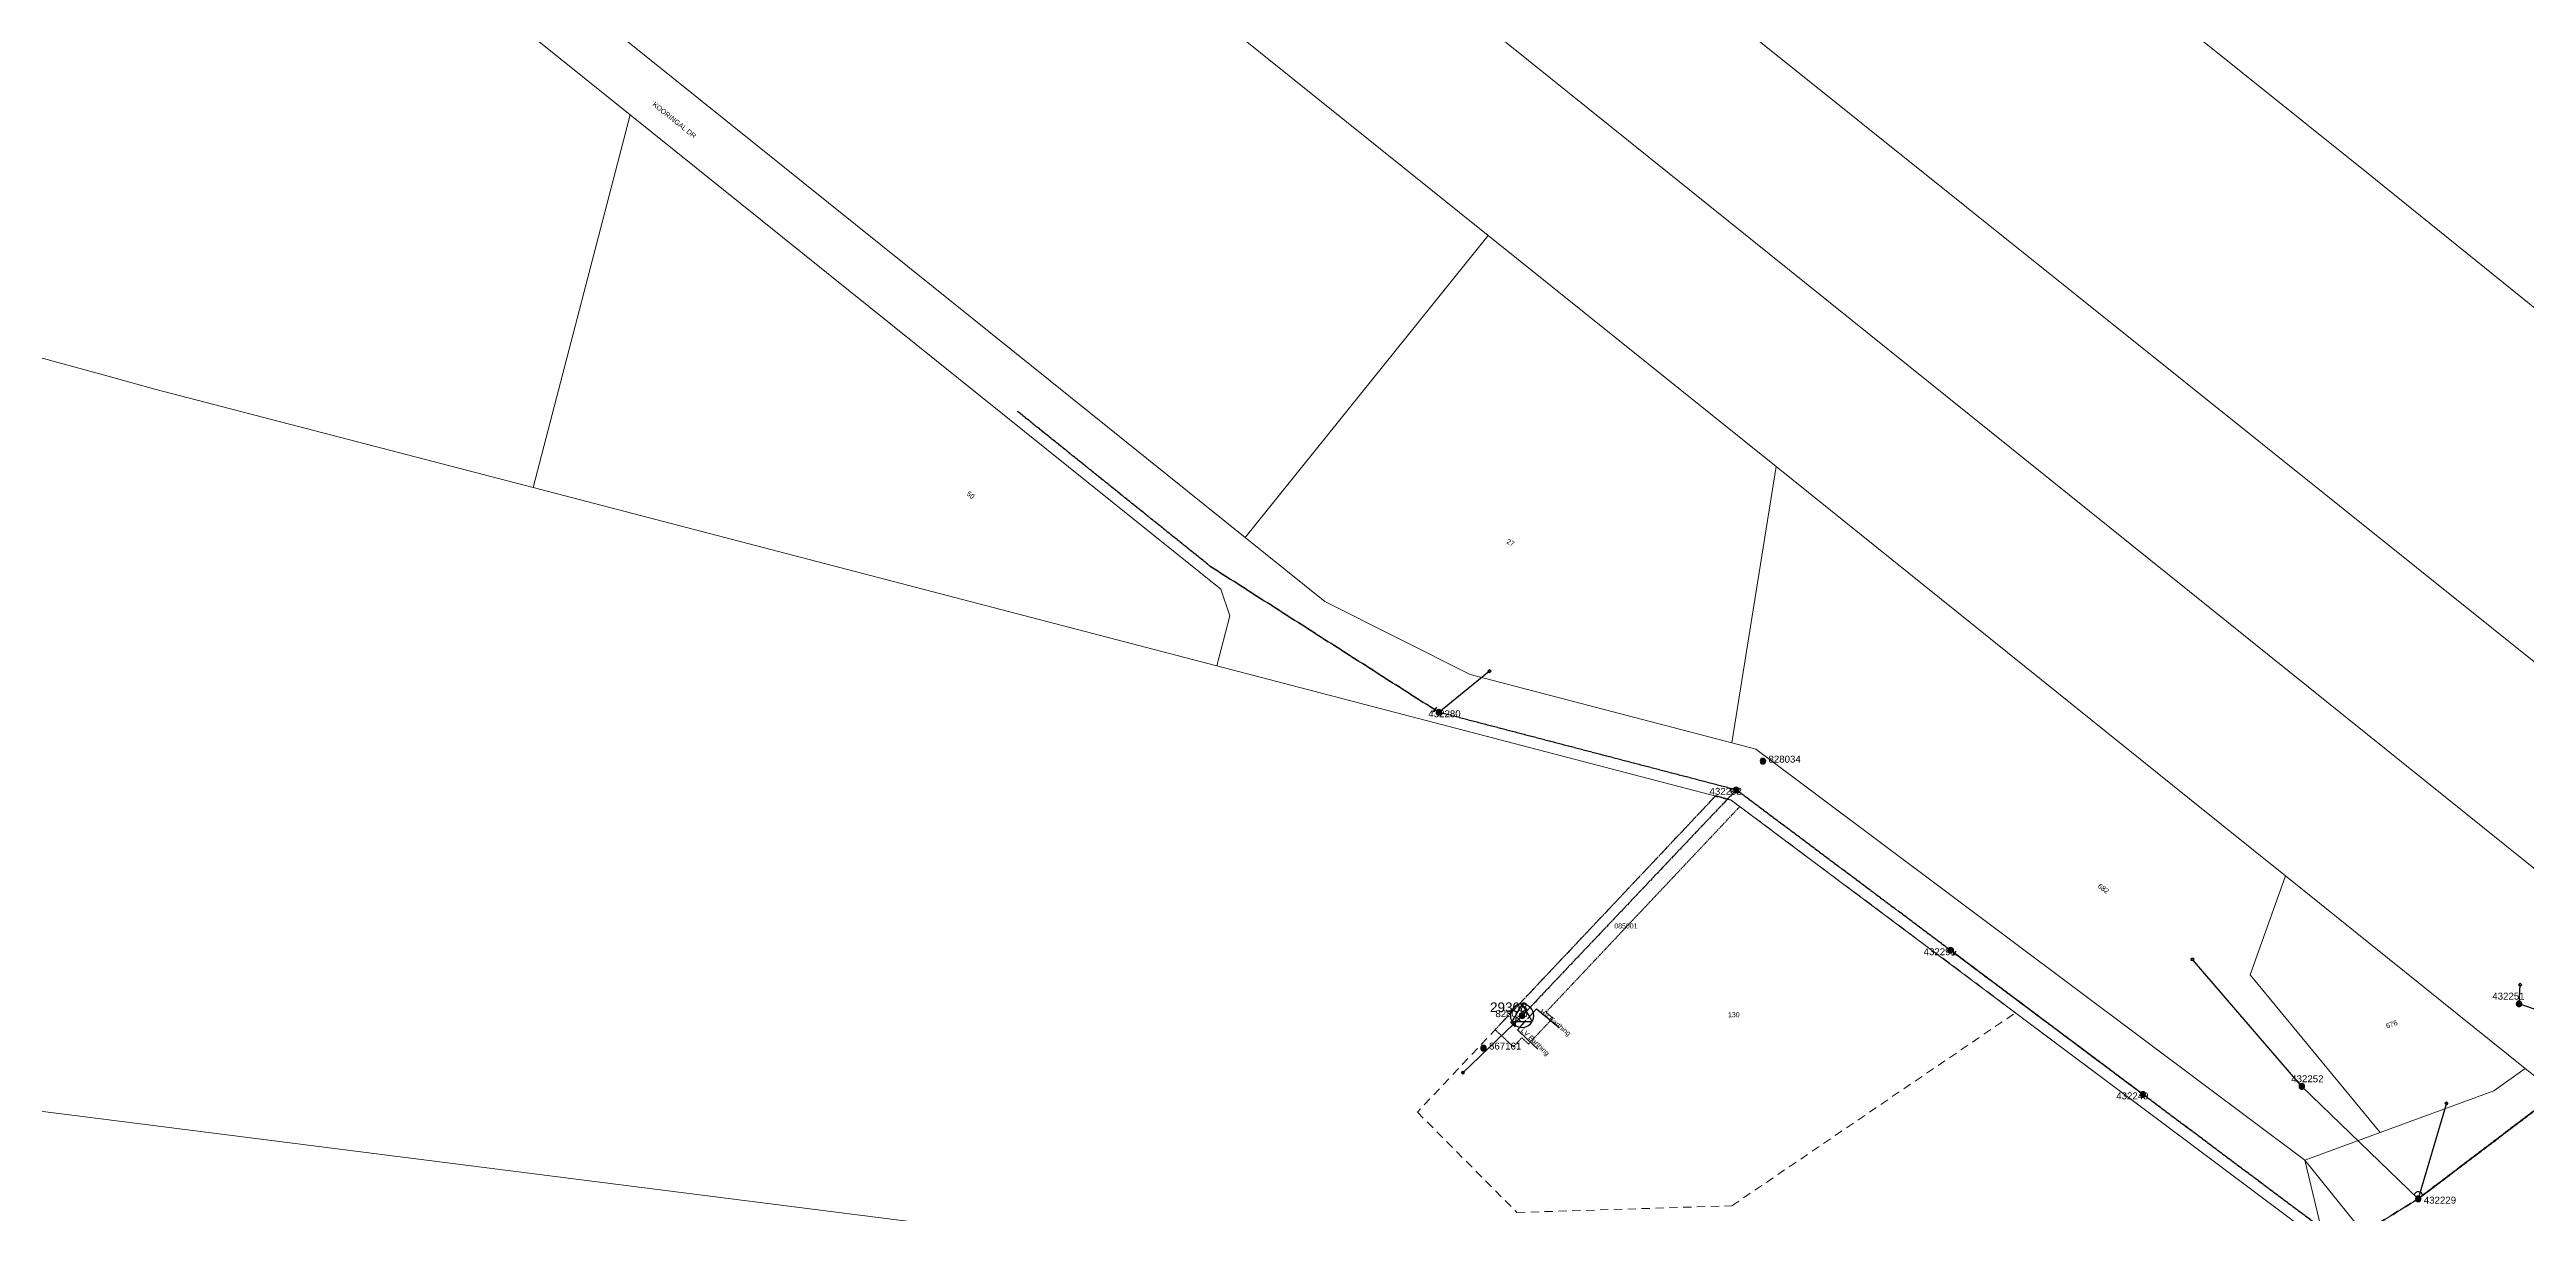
# Model space of a CAD drawing. Header units: metres. Extents: x 284044 to 286251, y 6274170 to 6277073.
# Drawn here: x 284842 to 285736, y 6276002 to 6276423 of the extents above; entities that cross this region are included whole.
import ezdxf
from ezdxf.enums import TextEntityAlignment as Align

# ---------------------------------------------------------------- set-up
doc = ezdxf.new("R2010")
doc.units = ezdxf.units.M
for name, pattern in [('Cable Exist OH', [1, 1, 0]), ('Dash', [5, 3, -2]), ('HIDDEN', [0.375, 0.25, -0.125]), ('HIDDEN2', [0.1875, 0.125, -0.0625])]:
    doc.linetypes.add(name, pattern=pattern)
doc.layers.get('0').update_dxf_attribs({"color": 6})
for name, color, linetype, lineweight in [('Cadastre Developer_SP_EXT', 9, 'Continuous', 5), ('Cadastre Land Parcels_SP_EXT', 9, 'Continuous', 5), ('Cadastre Other Property_SP_EXT', 9, 'HIDDEN', 5), ('Cadastre Roads_SP_EXT', 9, 'Continuous', 5)]:
    doc.layers.add(name, color=color, linetype=linetype, lineweight=lineweight)
for name, color, linetype in [('Equip_LV_EXT', 7, 'Continuous'), ('Mains_HV_EXT', 7, 'Continuous'), ('Mains_LV_EXT', 7, 'Continuous'), ('Mains_SL_EXT', 7, 'Continuous'), ('Services_SP_EXT', 7, 'Continuous'), ('Sub_SP_TR_HV_LV_EXT', 7, 'Continuous'), ('SupportsOH_SP_TR_HV_LV_SL_EXT', 7, 'Continuous')]:
    doc.layers.add(name, color=color, linetype=linetype)
doc.styles.add('POLE_LABEL', font='arial.ttf')
doc.styles.get("Standard").update_dxf_attribs({"font": 'arial.ttf'})
doc.linetypes.add('Cable E UG', pattern='A,6,-0.5,["E",Standard,S=1.7,R=0,X=0.5,Y=-1],-2.9', length=9.4)

# ---------------------------------------------------------------- blocks, each defined once
blk = doc.blocks.new('SUB_POLE_EXT')
blk.add_wipeout([(0, 4.22), (0.42, 4.2), (0.83, 4.14), (1.21, 4.05), (1.62, 3.9), (1.99, 3.72), (2.35, 3.51), (2.68, 3.26), (2.99, 2.99), (3.28, 2.66), (3.52, 2.34), (3.76, 1.92), (3.9, 1.62), (4.04, 1.23), (4.18, 0.63), (4.22, 0), (4.18, -0.61), (4.06, -1.15), (3.9, -1.62), (3.58, -2.24), (3.22, -2.73), (2.97, -3.01), (2.68, -3.26), (2.36, -3.5), (2, -3.72), (1.64, -3.89), (1.25, -4.03), (0.82, -4.14), (0.42, -4.2), (0, -4.22), (-0.41, -4.2), (-0.8, -4.15), (-1.21, -4.05), (-1.62, -3.9), (-1.99, -3.73), (-2.35, -3.51), (-2.68, -3.26), (-2.96, -3.02), (-3.23, -2.72), (-3.51, -2.35), (-3.71, -2.01), (-3.91, -1.6), (-4.05, -1.21), (-4.16, -0.76), (-4.22, -0.14), (-4.21, 0.39), (-4.14, 0.83), (-4.03, 1.27), (-3.9, 1.63), (-3.71, 2.02), (-3.5, 2.37), (-3.28, 2.67), (-2.99, 2.99), (-2.68, 3.27), (-2.33, 3.52), (-1.98, 3.73), (-1.63, 3.9), (-1.2, 4.05), (-0.78, 4.15), (-0.4, 4.21)])
blk.add_line((2.16, 0.48), (2.16, 0.48, 0))
blk.add_lwpolyline([(-4.22, 0, 1), (4.22, 0, 1)], format="xyb", close=True)
blk.add_lwpolyline([(2.14, 0.52), (0, 4.22), (-3.66, -2.11), (3.66, -2.11)], close=True)
for tag, height, flags, p in [('STREET_CODE', 0.2, 9, (1.5, 0)), ('ASSET_NUM', 3.5, 8, (2, 2)), ('CONSTRUCTED_VOLTAGE', 0.2, 9, (1.5, -0.2)), ('OPERATING_VOLTAGE', 0.2, 9, (1.5, -0.6)), ('OPERATED_BY', 0.2, 9, (1.5, -0.8)), ('ORIENTATION', 0.2, 9, (1.5, -1.2)), ('OWNED_BY', 0.2, 9, (1.5, -1.4)), ('SECONDARY_VOLTAGE', 0.2, 9, (1.5, -1.6)), ('STATE', 0.2, 9, (1.5, -1.8)), ('SUBSTATION_TYPE', 0.2, 9, (1.5, -2)), ('STREETNAME', 0.2, 9, (1.5, -2.8)), ('SUBURB', 0.2, 9, (1.5, -3)), ('Z', 0.2, 1, (1.5, -3.4)), ('NO_PHASES', 0.2, 9, (1.5, -0.4)), ('MAINTAINED_BY', 0.2, 9, (1.5, -1)), ('USAGE', 0.2, 9, (1.5, -2.2)), ('LEGEND', 0.2, 9, (1.5, -2.4)), ('LOCATION', 0.2, 9, (1.5, -2.6)), ('NOTES', 0.2, 9, (1.5, -3.2))]:
    blk.add_attdef(tag, text='', height=height, dxfattribs=dict(flags=flags)).set_placement(p, align=Align.MIDDLE_LEFT)
blk = doc.blocks.new('LV_OH_LINKS_DISTFUSE_EXT')
for p, q in [((0, 0), (0.96, 0)), ((3.84, 0), (4.8, 0))]:
    blk.add_line(p, q)
blk.add_lwpolyline([(3.84, -1.2), (3.84, 1.2), (0.96, -1.2), (0.96, 1.2)], close=True)
at = {"flags": 9}
for tag, p in [('ACTUAL_STATUS', (0, 0)), ('CONSTRUCTED_VOLTAGE', (0, -0.2)), ('OPERATING_VOLTAGE', (0, -0.6)), ('ORIENTATION', (0, -0.8)), ('OWNED_BY', (0, -1)), ('STATE', (0, -1.2)), ('SWITCH_TYPE', (0, -1.4)), ('NO_PHASES', (0, -0.4)), ('USAGE', (0, -1.6)), ('NOTES', (0, -1.8))]:
    blk.add_attdef(tag, text='', height=0.2, dxfattribs=at).set_placement(p, align=Align.MIDDLE_LEFT)
at = {"flags": 1}
blk.add_attdef('Z', (0, 0), '', height=0.2, dxfattribs=at)
blk = doc.blocks.new('CCP_EXT')
blk.add_wipeout([(0, 0.57), (0.57, 0), (0, -0.57), (-0.57, 0)])
blk.add_lwpolyline([(-0.57, 0), (0, 0.57), (0.57, 0), (0, -0.57), (-0.57, 0)])
at = {"flags": 1}
blk.add_attdef('Z', (0, 0), '', height=0.2, dxfattribs=at)
at = {"flags": 9}
for tag, p in [('CCP_TYPE', (0, 0)), ('CONSTRUCTED_VOLTAGE', (0, -0.2)), ('OPERATING_VOLTAGE', (0, -0.6)), ('ORIENTATION', (0, -0.8)), ('OWNED_BY', (0, -1)), ('STATE', (0, -1.8)), ('NO_PHASES', (0, -0.4)), ('USAGE', (0, -1.2)), ('LEGEND', (0, -1.4)), ('LIFE_SUPPORT', (0, -1.6)), ('NOTES', (0, -2))]:
    blk.add_attdef(tag, text='', height=0.2, dxfattribs=at).set_placement(p, align=Align.MIDDLE_LEFT)
blk = doc.blocks.new('POLE_EXT')
blk.add_hatch(color=256).paths.add_polyline_path([(-1, 0, 1), (1, 0, 1)])
blk.add_lwpolyline([(-1, 0, 1), (1, 0, 1)], format="xyb", close=True)
for tag, height, flags, p in [('pNumber', 2.5, 8, (-17.84, 2.07)), ('OWNED_BY', 0.2, 9, (1.35, -0.4)), ('SPECIAL_USE', 0.2, 9, (1.35, -0.8)), ('STATE', 0.2, 9, (1.35, -1)), ('cLV', 0.2, 9, (1.35, -1.4)), ('hDepth', 0.2, 9, (1.35, -1.6)), ('hDia', 0.2, 9, (1.35, -1.8)), ('cHV', 0.2, 9, (1.35, -2)), ('cLinedev', 0.2, 9, (1.35, -3.4)), ('pExisting', 0.2, 9, (1.35, -3.8)), ('pFooting', 0.2, 9, (1.35, -4.4)), ('pNew', 0.2, 9, (1.35, -4.6)), ('pRelocate', 0.2, 9, (1.35, -5)), ('pRemove', 0.2, 9, (1.35, -5.2)), ('pReplace', 0.2, 9, (1.35, -5.4)), ('pStay', 0.2, 9, (1.35, -5.6)), ('pType', 0.2, 9, (1.35, -5.8)), ('cspan', 0.2, 9, (1.35, -6)), ('STREETNAME', 0.2, 9, (1.35, -6.2)), ('SUBURB', 0.2, 9, (1.35, -6.4)), ('OPERATED_BY', 0.2, 9, (1.36, -7.01)), ('PARENT', 0.2, 9, (1.35, -0.6)), ('USAGE', 0.2, 9, (1.35, -1.2)), ('LBRACKET', 0.2, 9, (1.35, -2.2)), ('LExisting', 0.2, 9, (1.35, -2.4)), ('LANTNUMBER', 0.2, 9, (1.35, -2.6)), ('LOther', 0.2, 9, (1.35, -2.8)), ('LRemove', 0.2, 9, (1.35, -3)), ('LEGEND', 0.2, 9, (1.35, -3.2)), ('LOCATION', 0.2, 9, (1.35, -3.6)), ('PFNUMBER', 0.2, 9, (1.35, -4)), ('NEWPFNUMBER', 0.2, 9, (1.35, -4.2)), ('NOTES', 0.2, 9, (1.35, -6.6)), ('MAINTAINED_BY', 0.2, 9, (1.36, -6.81))]:
    blk.add_attdef(tag, text='', height=height, dxfattribs=dict(flags=flags)).set_placement(p, align=Align.MIDDLE_LEFT)
at = {"style": 'POLE_LABEL'}
for tag, height, flags, p in [('STRUCTURE_PLANT_NUMBER', 0.2, 9, (1.35, 0.03)), ('ASSET_NUM', 2.5, 8, (2, 2)), ('STREET_CODE', 0.2, 9, (1.35, -0.2))]:
    blk.add_attdef(tag, text='', height=height, dxfattribs=dict(at, flags=flags)).set_placement(p, align=Align.MIDDLE_LEFT)
at = {"flags": 1}
blk.add_attdef('Z', (1.35, -7.33), '', height=0.2, dxfattribs=at)
blk = doc.blocks.new('End Shackle_EXT')
blk.add_wipeout([(0, 0.25), (1.81, 0.25), (1.82, -0.25), (0, -0.25)])
blk.add_line((1.81, -1), (1.81, 1))
at = {"flags": 1}
blk.add_attdef('Z', (0, 0), '', height=0.2, dxfattribs=at)
at = {"flags": 9}
for tag, p in [('CONNECTOR_TYPE', (0, 0)), ('CONSTRUCTED_VOLTAGE', (0, -0.2)), ('OPERATING_VOLTAGE', (0, -0.6)), ('ORIENTATION', (0, -0.8)), ('OWNED_BY', (0, -1)), ('STATE', (0, -1.2)), ('NO_PHASES', (0, -0.4)), ('USAGE', (0, -1.4)), ('NOTES', (0, -1.6))]:
    blk.add_attdef(tag, text='', height=0.2, dxfattribs=at).set_placement(p, align=Align.MIDDLE_LEFT)

msp = doc.modelspace()

# ---------------------------------------------------------------- linework, layer by layer
at = {"layer": 'Cadastre Land Parcels_SP_EXT', "linetype": 'Continuous'}
for points in [[(285610.01, 6276433.03), (285402.5, 6276599.24), (285014.2, 6276910.25), (284959.63, 6276953.96), (284957.16, 6276952.12), (284948.84, 6276949.75), (284941.62, 6276941.49), (284937.07, 6276933.17), (284930.08, 6276924.47), (284925.09, 6276916.02), (284919.79, 6276905.9), (284913.69, 6276897.22), (284907.26, 6276888.52), (284900.83, 6276879.72), (284897.43, 6276875.67), (284952.54, 6276831.48), (285257.46, 6276587.14), (285612.91, 6276302.31), (285834.62, 6276124.65), (285842.69, 6276118.09), (285926.75, 6276177.6), (285917.6, 6276185), (285678.38, 6276378.26), (285610.01, 6276433.03)], [(285612.91, 6276302.31), (285257.46, 6276587.14), (284952.54, 6276831.48), (284897.43, 6276875.67), (284894.08, 6276871.73), (284889.21, 6276864.48), (284883.95, 6276857.13), (284879.86, 6276849.89), (284875.38, 6276842.75), (284870.03, 6276835.3), (284865.36, 6276828.96), (284917.1, 6276787.36), (285165.86, 6276587.39), (285614.4, 6276226.85), (285785.09, 6276089.63), (285793.24, 6276083.07), (285842.69, 6276118.09), (285834.62, 6276124.65), (285612.91, 6276302.31)], [(285263.21, 6276200.08), (285267.9, 6276218.07), (285264.68, 6276227.78), (285051.53, 6276399.05), (285016.44, 6276264.44), (285263.21, 6276200.08)], [(285465.1, 6276272.01), (285361.22, 6276355.48), (285273.52, 6276246.34), (285302.24, 6276223.27), (285354.66, 6276196.9), (285449.11, 6276172.27), (285465.1, 6276272.01)], [(285614.32, 6276152.06), (285465.1, 6276272.01), (285449.11, 6276172.27), (285457.82, 6276169.99), (285618.63, 6276049.49), (285655.97, 6276021.51), (285683.21, 6276031.49), (285636.23, 6276088.41), (285649.03, 6276124.16), (285614.32, 6276152.06)], [(285735.57, 6276054.62), (285649.03, 6276124.16), (285636.23, 6276088.41), (285683.21, 6276031.49), (285724.19, 6276046.51), (285735.57, 6276054.62)]]:
    msp.add_lwpolyline(points, close=True, dxfattribs=at)
msp.add_lwpolyline([(285610.01, 6276433.03), (285678.38, 6276378.26), (285917.6, 6276185), (285948.93, 6276210.41), (286085.88, 6276335.1), (286104.75, 6276352.11), (286117.05, 6276369.12), (285842.53, 6276608.47)], dxfattribs=at)
at = {"layer": 'Mains_HV_EXT', "linetype": 'Continuous'}
msp.add_lwpolyline([(285449.36, 6276153.8, -0.24898), (285448.9, 6276155.67)], format="xyb", dxfattribs=at)
at = {"layer": 'Mains_HV_EXT', "linetype": 'Cable E UG'}
msp.add_lwpolyline([(285382.45, 6276073.05), (285386.69, 6276069.55)], dxfattribs=at)
at = {"layer": 'Mains_LV_EXT', "linetype": 'Cable Exist OH'}
msp.add_lwpolyline([(285670.05, 6275990.94), (285696.91, 6276007.58)], dxfattribs=at)
at = {"layer": 'Mains_LV_EXT', "linetype": 'Continuous'}
msp.add_lwpolyline([(285698.54, 6276008.74, 0.833348), (285695.48, 6276008.97)], format="xyb", dxfattribs=at)

# ---------------------------------------------------------------- block references
at = {"layer": 'Sub_SP_TR_HV_LV_EXT'}
ref = msp.add_blockref('SUB_POLE_EXT', (285373.45, 6276073.69), dxfattribs=at)
ref.add_attrib('ASSET_NUM', '29308', dxfattribs={"layer": '0', "height": 3.5}).set_placement((285375.45, 6276073.94), align=Align.BOTTOM_RIGHT)
at = {"layer": 'SupportsOH_SP_TR_HV_LV_SL_EXT'}
ref = msp.add_blockref('POLE_EXT', (285343.43, 6276183.24), dxfattribs=at)
ref.add_attrib('ASSET_NUM', '432280', dxfattribs={"layer": '0', "height": 2.5, "rotation": 359.93807, "style": 'POLE_LABEL'}).set_placement((285345.43, 6276183.99), align=Align.TOP_CENTER)
ref = msp.add_blockref('POLE_EXT', (285460.38, 6276165.61), dxfattribs=at)
ref.add_attrib('ASSET_NUM', '828034', dxfattribs={"layer": '0', "height": 2.5, "rotation": 359.96181, "style": 'POLE_LABEL'}).set_placement((285462.38, 6276166.36), align=Align.MIDDLE_LEFT)
ref = msp.add_blockref('POLE_EXT', (285450.76, 6276155.22), dxfattribs=at)
ref.add_attrib('ASSET_NUM', '432292', dxfattribs={"layer": '0', "height": 2.5, "rotation": 359.96181, "style": 'POLE_LABEL'}).set_placement((285452.76, 6276155.97), align=Align.TOP_RIGHT)
ref = msp.add_blockref('POLE_EXT', (285528.04, 6276097.3), dxfattribs=at)
ref.add_attrib('ASSET_NUM', '432291', dxfattribs={"layer": '0', "height": 2.5, "rotation": 0.0168, "style": 'POLE_LABEL'}).set_placement((285530.04, 6276098.05), align=Align.TOP_RIGHT)
ref = msp.add_blockref('POLE_EXT', (285359.5, 6276061.99), dxfattribs=at)
ref.add_attrib('ASSET_NUM', '867161', dxfattribs={"layer": '0', "height": 2.5, "style": 'POLE_LABEL'}).set_placement((285361.5, 6276062.74), align=Align.MIDDLE_LEFT)
ref = msp.add_blockref('POLE_EXT', (285654.89, 6276048.17), dxfattribs=dict(at, rotation=359.9380750852849))
ref.add_attrib('ASSET_NUM', '432252', dxfattribs={"layer": '0', "height": 2.5, "rotation": 359.93962, "style": 'POLE_LABEL'}).set_placement((285656.89, 6276048.92), align=Align.BOTTOM_CENTER)
ref = msp.add_blockref('POLE_EXT', (285597.56, 6276045.23), dxfattribs=at)
ref.add_attrib('ASSET_NUM', '432249', dxfattribs={"layer": '0', "height": 2.5, "rotation": 359.98471, "style": 'POLE_LABEL'}).set_placement((285599.56, 6276045.98), align=Align.TOP_RIGHT)
ref = msp.add_blockref('POLE_EXT', (285696.91, 6276007.58), dxfattribs=at)
ref.add_attrib('ASSET_NUM', '432229', dxfattribs={"layer": '0', "height": 2.5, "style": 'POLE_LABEL'}).set_placement((285698.92, 6276008.33), align=Align.TOP_LEFT)

# ---------------------------------------------------------------- texts
at = {"layer": 'Cadastre Developer_SP_EXT'}
msp.add_text('130', height=1.8, dxfattribs=at).set_placement((285447.79, 6276073.16))
at = {"layer": 'Cadastre Land Parcels_SP_EXT'}
for s, rotation, p in [('50', 321.25848, (285172.75, 6276261.88)), ('27', 332.57483, (285367.64, 6276244.38)), ('682', 323.09878, (285581.05, 6276120.15)), ('676', 19.78204, (285685.65, 6276069.04))]:
    msp.add_text(s, height=1.8, rotation=rotation, dxfattribs=at).set_placement(p)
at = {"layer": 'Cadastre Other Property_SP_EXT'}
msp.add_text('085001', height=1.8, dxfattribs=at).set_placement((285406.72, 6276105.21))
at = {"layer": 'Cadastre Roads_SP_EXT'}
msp.add_text('KOORINGAL DR', height=1.8, rotation=321.25868, dxfattribs=at).set_placement((285059.38, 6276402.45))

# ---------------------------------------------------------------- next in the draw order: linework, layer by layer
at = {"layer": 'Cadastre Land Parcels_SP_EXT', "linetype": 'Continuous'}
for points in [[(285248.54, 6276446.03), (285361.22, 6276355.48), (285465.1, 6276272.01), (285614.32, 6276152.06), (285649.03, 6276124.16), (285735.57, 6276054.62), (285743.78, 6276048.06), (285793.24, 6276083.07), (285785.09, 6276089.63), (285614.4, 6276226.85), (285614.4, 6276226.85), (285165.86, 6276587.39)], [(284616.64, 6276067.35), (285368.51, 6275971.98), (285387.08, 6275993.24), (285463.84, 6275995.15), (285545.19, 6275907.25), (285573.26, 6275927.16), (285597.68, 6275944.48), (285619.17, 6275959.72), (285626.46, 6275964.9), (285663.27, 6275991.01), (285618.03, 6276024.9), (285618.03, 6276024.9), (285574.22, 6276057.72), (285448.95, 6276151.55), (285263.21, 6276200.08), (285016.44, 6276264.43), (284879.98, 6276300.01), (284860.42, 6276305.35), (284643.44, 6276364.57)], [(284829.58, 6275665.47), (285036.78, 6275634.99), (285144.58, 6275611.55), (285156.68, 6275625.7), (285180.43, 6275650.54), (285205.51, 6275674.06), (285231.82, 6275696.16), (285259.29, 6275716.8), (285382.96, 6275804.57), (285497.04, 6275885.42), (285497.04, 6275885.42), (285368.51, 6275971.98), (284616.64, 6276067.35)]]:
    msp.add_lwpolyline(points, dxfattribs=at)
at = {"layer": 'Cadastre Other Property_SP_EXT', "linetype": 'HIDDEN2'}
msp.add_lwpolyline([(285443.4, 6276153.18), (285363.71, 6276068.65), (285370.27, 6276062.47), (285373.35, 6276065.75), (285375.75, 6276063.48), (285384.51, 6276072.77), (285382.11, 6276075.03), (285452, 6276149.18), (285448.95, 6276151.55), (285443.4, 6276153.18)], close=True, dxfattribs=at)
at = {"layer": 'Mains_HV_EXT', "linetype": 'Cable Exist OH'}
msp.add_lwpolyline([(285450.71, 6276155.23), (285373.45, 6276073.69)], dxfattribs=at)
at = {"layer": 'Mains_HV_EXT', "linetype": 'Cable E UG'}
for points in [[(285374.84, 6276072.04), (285371.76, 6276068.63)], [(285371.76, 6276068.63), (285375.21, 6276065.37)], [(285375.39, 6276072.61), (285378.64, 6276076.19)], [(285378.64, 6276076.19), (285382.45, 6276073.05)], [(285375.21, 6276065.37), (285379.14, 6276061.64)]]:
    msp.add_lwpolyline(points, dxfattribs=at)

# ---------------------------------------------------------------- next in the draw order: block references
at = {"layer": 'Equip_LV_EXT', "rotation": 223.9287418700987}
msp.add_blockref('LV_OH_LINKS_DISTFUSE_EXT', (285372.9, 6276073.15), dxfattribs=at)
at = {"layer": 'Services_SP_EXT', "rotation": 90.0000000000002}
msp.add_blockref('CCP_EXT', (285707.06, 6276042.07), dxfattribs=at)
at = {"layer": 'SupportsOH_SP_TR_HV_LV_SL_EXT'}
ref = msp.add_blockref('POLE_EXT', (285373.45, 6276073.69), dxfattribs=at)
ref.add_attrib('ASSET_NUM', '828035', dxfattribs={"layer": '0', "height": 2.5, "style": 'POLE_LABEL'}).set_placement((285375.45, 6276074.44), align=Align.MIDDLE_RIGHT)

# ---------------------------------------------------------------- next in the draw order: texts
at = {"layer": 'Mains_HV_EXT'}
for s, rotation, p in [('LV Earthing', 316.51563, (285372.79, 6276068.14)), ('HV Earthing', 320.43269, (285379.67, 6276074.89))]:
    msp.add_text(s, height=1.8, rotation=rotation, dxfattribs=at).set_placement(p)

# ---------------------------------------------------------------- next in the draw order: linework, layer by layer
at = {"layer": 'Cadastre Roads_SP_EXT', "linetype": 'Continuous'}
msp.add_lwpolyline([(285743.78, 6276048.06), (285735.57, 6276054.62), (285724.19, 6276046.51), (285683.21, 6276031.49), (285655.97, 6276021.51), (285674.45, 6275998.59), (285680, 6275991.77), (285701.96, 6275964.83), (285746.6, 6276001.93)], dxfattribs=at)
at = {"layer": 'Mains_HV_EXT', "linetype": 'Cable Exist OH'}
msp.add_lwpolyline([(285745.96, 6276044.83), (285696.91, 6276007.58), (285670.05, 6275990.94)], dxfattribs=at)
at = {"layer": 'Mains_LV_EXT', "linetype": 'Cable Exist OH'}
msp.add_lwpolyline([(285696.91, 6276007.58), (285745.96, 6276044.83), (285773.18, 6276064)], dxfattribs=at)
at = {"layer": 'Mains_SL_EXT', "linetype": 'Cable Exist OH'}
msp.add_lwpolyline([(285670.05, 6275990.94), (285696.91, 6276007.58), (285745.96, 6276044.83)], dxfattribs=at)
at = {"layer": 'Services_SP_EXT'}
msp.add_lwpolyline([(285707.06, 6276042.07), (285696.92, 6276007.55)], dxfattribs=at)

# ---------------------------------------------------------------- next in the draw order: block references
for p, rotation in [((285361.7, 6276198.14), 90.0000000000002), ((285615.4, 6276094.04), 132.1123122387567)]:
    msp.add_blockref('CCP_EXT', p, dxfattribs=dict(at, rotation=rotation))
for p in [(285733.68, 6276084.84), (285352.1, 6276053.11)]:
    msp.add_blockref('CCP_EXT', p, dxfattribs=at)

# ---------------------------------------------------------------- next in the draw order: linework, layer by layer
at = {"layer": 'Cadastre Developer_SP_EXT', "linetype": 'Dash'}
msp.add_lwpolyline([(285443.07, 6276152.83), (285335.66, 6276038.88), (285371.58, 6276002.62), (285449.21, 6276005.06), (285551.58, 6276074.78), (285448.96, 6276151.53), (285443.07, 6276152.83)], close=True, dxfattribs=at)
at = {"layer": 'Cadastre Roads_SP_EXT', "linetype": 'Continuous'}
msp.add_lwpolyline([(284984.32, 6276453.05), (285051.53, 6276399.05), (285264.68, 6276227.78), (285267.9, 6276218.07), (285263.21, 6276200.08), (285448.95, 6276151.55), (285618.03, 6276024.9), (285663.27, 6275991.01), (285659.58, 6276006.46), (285655.97, 6276021.51), (285618.63, 6276049.49), (285457.82, 6276169.99), (285449.11, 6276172.27), (285354.66, 6276196.9), (285302.24, 6276223.27), (285273.52, 6276246.34), (285160.83, 6276336.89), (285048.14, 6276427.43)], dxfattribs=at)
at = {"layer": 'Services_SP_EXT'}
for points in [[(285361.7, 6276198.14), (285343.43, 6276183.24)], [(285696.91, 6276007.58), (285654.89, 6276048.17), (285615.4, 6276094.04)], [(285773.18, 6276064), (285733.3, 6276078.01), (285733.68, 6276084.84)], [(285373.45, 6276073.69), (285352.1, 6276053.11)]]:
    msp.add_lwpolyline(points, dxfattribs=at)

# ---------------------------------------------------------------- next in the draw order: block references
at = {"layer": 'SupportsOH_SP_TR_HV_LV_SL_EXT'}
ref = msp.add_blockref('POLE_EXT', (285733.3, 6276078.01), dxfattribs=dict(at, rotation=0.04811922195466421))
ref.add_attrib('ASSET_NUM', '432251', dxfattribs={"layer": '0', "height": 2.5, "rotation": 359.9832, "style": 'POLE_LABEL'}).set_placement((285735.3, 6276078.76), align=Align.BOTTOM_RIGHT)

# ---------------------------------------------------------------- next in the draw order: block references
at = {"layer": 'Mains_LV_EXT'}
for p, rotation in [((285343.43, 6276183.24), 145.4255102907966), ((285528.04, 6276097.3), 321.9747007798294)]:
    msp.add_blockref('End Shackle_EXT', p, dxfattribs=dict(at, rotation=rotation))

# ---------------------------------------------------------------- next in the draw order: linework, layer by layer
at = {"layer": 'Mains_HV_EXT', "linetype": 'Cable Exist OH'}
for points in [[(285450.76, 6276155.22), (285343.43, 6276183.24), (285260.91, 6276235.96), (285191.22, 6276292)], [(285670.05, 6275990.94), (285450.76, 6276155.22)]]:
    msp.add_lwpolyline(points, dxfattribs=at)
at = {"layer": 'Mains_LV_EXT', "linetype": 'Cable Exist OH'}
for points in [[(285260.91, 6276235.96), (285343.43, 6276183.24)], [(285670.05, 6275990.94), (285597.56, 6276045.23), (285528.04, 6276097.3)]]:
    msp.add_lwpolyline(points, dxfattribs=at)

doc.saveas('drawing.dxf')
